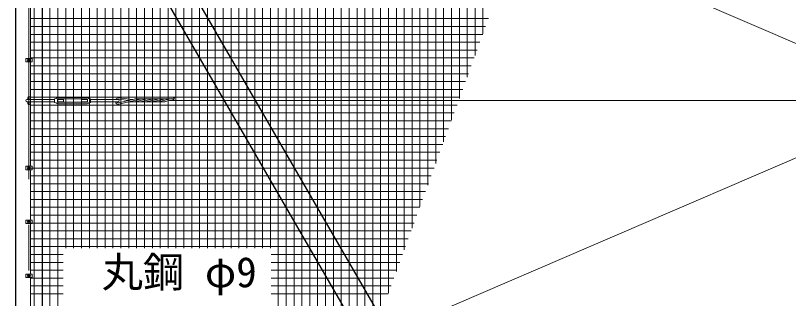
# Model space of a CAD drawing. Units: millimetres, scale not verified. Extents: x -14700 to 14700, y -10395 to 10395.
# Drawn here: x -11719 to -7423, y 1242 to 2818 of the extents above; entities that cross this region are included whole.
import ezdxf
from ezdxf.enums import TextEntityAlignment as Align

# ---------------------------------------------------------------- set-up
doc = ezdxf.new("R2010")
doc.units = ezdxf.units.MM
doc.header["$LTSCALE"] = 40
doc.linetypes.add('USER1', pattern=[50.8, 31.75, -6.35, 6.35, -6.35])
for name, color, linetype, lineweight in [('0-1_D-STR1', 1, 'Continuous', 25), ('0-2_D-BMK', 2, 'USER1', 13), ('0-3_D-STR3', 3, 'Continuous', 13), ('0-8_D-STR-TXT', 7, 'Continuous', 13), ('0-9_D-STR2', 7, 'Continuous', 13)]:
    doc.layers.add(name, color=color, linetype=linetype, lineweight=lineweight)
doc.styles.add('ＭＳ ゴシック', font='')
doc.styles.get('ＭＳ ゴシック').set_extended_font_data('MS Gothic')

msp = doc.modelspace()

# ---------------------------------------------------------------- linework, layer by layer
at = {"layer": '0-1_D-STR1'}
msp.add_line((-8466.24, -1278.45), (-11505.95, 3986.49), dxfattribs=at)
for points in [[(-11569.24, 4693.74), (-11719.24, 4693.74), (-11719.24, -2106.26), (-11569.24, -2106.26), (-11569.24, 3950.8)], [(-8316.24, -2106.26), (-8316.24, -1238.26), (-11426.24, 4148.42)]]:
    msp.add_lwpolyline(points, dxfattribs=at)
at = {"layer": '0-2_D-BMK'}
for p, q in [((-11644.24, -2157.26), (-11644.24, 4744.74)), ((-11654.24, 2568.74), (-11634.24, 2568.74)), ((-11654.24, 1968.74), (-11634.24, 1968.74)), ((-11654.24, 1668.74), (-11634.24, 1668.74)), ((-11654.24, 1368.74), (-11634.24, 1368.74))]:
    msp.add_line(p, q, dxfattribs=at)
at = {"layer": '0-3_D-STR3'}
for p, q in [((-11265.09, 353.58), (-2503.59, 4125.36)), ((-10780.67, 4125.36), (-2019.16, 353.58)), ((-11635.74, 1978.24), (-11635.74, 3159.24)), ((-11661.44, 2578.24), (-11627.04, 2578.24)), ((-11661.44, 2578.24), (-11661.44, 2559.24)), ((-11627.04, 2578.24), (-11627.04, 2559.24)), ((-11661.44, 2559.24), (-11627.04, 2559.24)), ((-11650.74, 2572.5), (-11644.24, 2576.25)), ((-11650.74, 2564.99), (-11650.74, 2572.5)), ((-11644.24, 2561.24), (-11650.74, 2564.99)), ((-11644.24, 2576.25), (-11637.74, 2572.5)), ((-11637.74, 2564.99), (-11644.24, 2561.24)), ((-11637.74, 2572.5), (-11637.74, 2564.99)), ((-11656.24, 2349.74), (-11502.24, 2349.74)), ((-11656.24, 2337.74), (-11502.24, 2337.74)), ((-11650.24, 2360.74), (-11650.24, 2349.74)), ((-11650.24, 2337.74), (-11650.24, 2326.74)), ((-11638.24, 2360.74), (-11638.24, 2349.74)), ((-11638.24, 2337.74), (-11638.24, 2326.74)), ((-11502.24, 2353.74), (-11494.44, 2355.42)), ((-11502.24, 2333.74), (-11502.24, 2353.74)), ((-11502.24, 2333.74), (-11494.44, 2332.07)), ((-11485.24, 2336.24), (-11485.24, 2351.24)), ((-11485.24, 2349.74), (-11452.24, 2349.74)), ((-11483.24, 2361.74), (-11321.24, 2361.74)), ((-11483.24, 2353.24), (-11321.24, 2353.24)), ((-11483.24, 2334.24), (-11321.24, 2334.24)), ((-11483.24, 2325.74), (-11321.24, 2325.74)), ((-11352.24, 2337.74), (-11352.24, 2349.74)), ((-11352.24, 2349.74), (-11319.24, 2349.74)), ((-11352.24, 2337.74), (-11319.24, 2337.74)), ((-11319.24, 2336.24), (-11319.24, 2351.24)), ((-11302.24, 2333.74), (-11310.04, 2332.07)), ((-11302.24, 2349.74), (-11148.24, 2349.74)), ((-11302.24, 2337.74), (-11148.24, 2337.74)), ((-11147.38, 2351.1), (-11089.7, 2345.11)), ((-11147.16, 2359.12), (-11066.84, 2350.78)), ((-11145.98, 2331.16), (-11060.32, 2352.4)), ((-11144.74, 2323.23), (-11027.08, 2352.4)), ((-10891.17, 2337.32), (-11087.89, 2337.32)), ((-10857.32, 2353.28), (-11053.09, 2353.28)), ((-11051.09, 2338.2), (-10993.84, 2352.4)), ((-11017.85, 2338.2), (-10960.6, 2352.4)), ((-10984.61, 2338.2), (-10927.36, 2352.4)), ((-10951.37, 2338.2), (-10894.12, 2352.4)), ((-10918.13, 2338.2), (-10836.31, 2358.49)), ((-10884.89, 2338.2), (-10840.21, 2349.28)), ((-10862.55, 2343.74), (1155.76, 2343.74)), ((-11661.44, 1978.24), (-11627.04, 1978.24)), ((-11661.44, 1978.24), (-11661.44, 1959.24)), ((-11627.04, 1978.24), (-11627.04, 1959.24)), ((-11661.44, 1959.24), (-11627.04, 1959.24)), ((-11650.74, 1972.5), (-11644.24, 1976.25)), ((-11650.74, 1964.99), (-11650.74, 1972.5)), ((-11644.24, 1961.24), (-11650.74, 1964.99)), ((-11644.24, 1976.25), (-11637.74, 1972.5)), ((-11637.74, 1964.99), (-11644.24, 1961.24)), ((-11637.74, 1972.5), (-11637.74, 1964.99)), ((-11635.74, 1678.24), (-11635.74, 1959.24)), ((-11661.44, 1678.24), (-11627.04, 1678.24)), ((-11661.44, 1678.24), (-11661.44, 1659.24)), ((-11650.74, 1672.5), (-11644.24, 1676.25)), ((-11644.24, 1676.25), (-11637.74, 1672.5)), ((-11627.04, 1678.24), (-11627.04, 1659.24)), ((-11661.44, 1659.24), (-11627.04, 1659.24)), ((-11650.74, 1664.99), (-11650.74, 1672.5)), ((-11644.24, 1661.24), (-11650.74, 1664.99)), ((-11637.74, 1664.99), (-11644.24, 1661.24)), ((-11637.74, 1672.5), (-11637.74, 1664.99)), ((-11635.74, 1378.24), (-11635.74, 1659.24)), ((-11661.44, 1378.24), (-11627.04, 1378.24)), ((-11661.44, 1378.24), (-11661.44, 1359.24)), ((-11650.74, 1372.5), (-11644.24, 1376.25)), ((-11644.24, 1376.25), (-11637.74, 1372.5)), ((-11627.04, 1378.24), (-11627.04, 1359.24)), ((-11661.44, 1359.24), (-11627.04, 1359.24)), ((-11650.74, 1364.99), (-11650.74, 1372.5)), ((-11644.24, 1361.24), (-11650.74, 1364.99)), ((-11637.74, 1364.99), (-11644.24, 1361.24)), ((-11637.74, 1372.5), (-11637.74, 1364.99)), ((-11635.74, 1078.24), (-11635.74, 1359.24))]:
    msp.add_line(p, q, dxfattribs=at)
for points in [[(-11485.24, 2337.74), (-11452.24, 2337.74), (-11452.24, 2349.74)], [(-11302.24, 2333.74), (-11302.24, 2353.74), (-11310.04, 2355.42)]]:
    msp.add_lwpolyline(points, dxfattribs=at)
for centre in [(-11644.24, 2568.74), (-11644.24, 1968.74), (-11644.24, 1668.74), (-11644.24, 1368.74)]:
    msp.add_circle(centre, 6.25, dxfattribs=at)
for centre, radius, start, end in [((-11644.24, 2360.74), 6, 0, 180), ((-11656.24, 2343.74), 6, 90, 270), ((-11644.24, 2326.74), 6, 180, 0), ((-11495.28, 2359.33), 4, 282.09925, 326.11888), ((-11495.28, 2328.16), 4, 33.88112, 77.90075), ((-11483.24, 2351.24), 10.5, 90, 146.11888), ((-11483.24, 2336.24), 10.5, 213.88112, 270), ((-11483.24, 2351.24), 2, 90, 180), ((-11483.24, 2336.24), 2, 180, 270), ((-11321.24, 2351.24), 10.5, 33.88112, 90), ((-11321.24, 2351.24), 2, 0, 90), ((-11321.24, 2336.24), 2, 270, 0), ((-11321.24, 2336.24), 10.5, 270, 326.11888), ((-11309.2, 2359.33), 4, 213.88112, 257.90075), ((-11309.2, 2328.16), 4, 102.09925, 146.11888), ((-11146.36, 2341.15), 18, 191.63319, 275.17572), ((-11146.36, 2341.15), 18, 92.82496, 151.48944), ((-11146.36, 2341.15), 10, 199.92759, 272.18972), ((-11146.36, 2341.15), 10, 95.82544, 120.77566), ((-11148.24, 2343.74), 6, 270, 90), ((-11053.09, 2323.28), 30, 90, 103.92636), ((-11058.31, 2367.32), 30, 270, 283.92645), ((-11019.86, 2323.28), 30, 90, 103.92636), ((-11025.07, 2367.32), 30, 270, 283.92645), ((-10986.62, 2323.28), 30, 90, 103.92636), ((-10991.83, 2367.32), 30, 270, 283.92645), ((-10953.38, 2323.28), 30, 90, 103.92636), ((-10958.59, 2367.32), 30, 270, 283.92645), ((-10920.14, 2323.28), 30, 90, 103.92636), ((-10925.35, 2367.32), 30, 270, 283.92645), ((-10886.9, 2323.28), 30, 90, 103.92636), ((-10892.11, 2367.32), 30, 270, 283.92645), ((-10903.58, 2381.54), 71.11, 333.02173, 341.08588)]:
    msp.add_arc(centre, radius, start, end, dxfattribs=at)
at = {"layer": '0-9_D-STR2'}
for p, q in [((-11614.81, 93.74), (-11614.81, 4593.74)), ((-11571.06, 93.74), (-11571.06, 4593.74)), ((-11527.31, 93.74), (-11527.31, 4593.74)), ((-11483.56, 93.74), (-11483.56, 4593.74)), ((-11439.81, 1523.02), (-11439.81, 4593.74)), ((-11396.06, 1523.02), (-11396.06, 4593.74)), ((-11352.31, 1523.02), (-11352.31, 4593.74)), ((-11308.56, 1523.02), (-11308.56, 4593.74)), ((-11264.81, 1523.02), (-11264.81, 4593.74)), ((-11221.06, 1523.02), (-11221.06, 4593.74)), ((-11177.31, 1523.02), (-11177.31, 4593.74)), ((-11133.56, 1523.02), (-11133.56, 4593.74)), ((-11089.81, 1523.02), (-11089.81, 4593.74)), ((-11046.06, 1523.02), (-11046.06, 4593.74)), ((-11002.31, 1523.02), (-11002.31, 4593.74)), ((-10958.56, 1523.02), (-10958.56, 4593.74)), ((-10914.81, 1523.02), (-10914.81, 4593.74)), ((-10871.06, 1523.02), (-10871.06, 4593.74)), ((-10827.31, 1523.02), (-10827.31, 4593.74)), ((-10783.56, 1523.02), (-10783.56, 4593.74)), ((-10739.81, 1523.02), (-10739.81, 4593.74)), ((-10696.06, 1523.02), (-10696.06, 4593.74)), ((-10652.31, 1523.02), (-10652.31, 4593.74)), ((-10608.56, 1523.02), (-10608.56, 4593.74)), ((-10564.81, 1523.02), (-10564.81, 4593.74)), ((-10521.06, 1523.02), (-10521.06, 4593.74)), ((-10477.31, 1523.02), (-10477.31, 4593.74)), ((-10433.56, 1523.02), (-10433.56, 4593.74)), ((-10389.81, 1523.02), (-10389.81, 4593.74)), ((-10346.06, 1523.02), (-10346.06, 4593.74)), ((-10302.31, 1523.02), (-10302.31, 4593.74)), ((-10258.56, 93.74), (-10258.56, 4593.74)), ((-10214.81, 93.74), (-10214.81, 4593.74)), ((-10171.06, 93.74), (-10171.06, 4593.74)), ((-10127.31, 93.74), (-10127.31, 4593.74)), ((-10083.56, 93.74), (-10083.56, 4593.74)), ((-10039.81, 191.08), (-10039.81, 4593.74)), ((-9996.06, 311.28), (-9996.06, 4593.74)), ((-9952.31, 431.48), (-9952.31, 4593.74)), ((-9908.56, 551.69), (-9908.56, 4593.74)), ((-9864.81, 671.89), (-9864.81, 4593.74)), ((-9821.06, 792.09), (-9821.06, 4593.74)), ((-9777.31, 912.29), (-9777.31, 4593.74)), ((-9733.56, 1032.49), (-9733.56, 4593.74)), ((-9689.81, 1152.7), (-9689.81, 4593.74)), ((-9646.06, 1272.9), (-9646.06, 4593.74)), ((-9602.31, 1393.1), (-9602.31, 4593.74)), ((-9558.56, 1513.3), (-9558.56, 4593.74)), ((-9514.81, 1633.51), (-9514.81, 4593.74)), ((-9471.06, 1753.71), (-9471.06, 4593.74)), ((-9427.31, 1873.91), (-9427.31, 4593.74)), ((-9383.56, 1994.11), (-9383.56, 4593.74)), ((-9339.81, 2114.31), (-9339.81, 4593.74)), ((-9296.06, 2234.52), (-9296.06, 4593.74)), ((-9252.31, 2354.72), (-9252.31, 4593.74)), ((-9208.56, 2474.92), (-9208.56, 4593.74)), ((-9164.81, 2595.12), (-9164.81, 4593.74)), ((-9121.06, 2715.32), (-9121.06, 4593.74)), ((-11635.74, 2799.97), (-9090.25, 2799.97)), ((-11635.74, 2756.22), (-9106.18, 2756.22)), ((-11635.74, 2712.47), (-9122.1, 2712.47)), ((-11635.74, 2668.72), (-9138.02, 2668.72)), ((-11635.74, 2624.97), (-9153.95, 2624.97)), ((-11635.74, 2581.22), (-9169.87, 2581.22)), ((-11635.74, 2537.47), (-9185.79, 2537.47)), ((-11635.74, 2493.72), (-9201.72, 2493.72)), ((-11635.74, 2449.97), (-9217.64, 2449.97)), ((-11635.74, 2406.22), (-9233.57, 2406.22)), ((-11635.74, 2362.47), (-9249.49, 2362.47)), ((-11635.74, 2318.72), (-9265.41, 2318.72)), ((-11635.74, 2274.97), (-9281.34, 2274.97)), ((-11635.74, 2231.22), (-9297.26, 2231.22)), ((-11635.74, 2187.47), (-9313.18, 2187.47)), ((-11635.74, 2143.72), (-9329.11, 2143.72)), ((-11635.74, 2099.97), (-9345.03, 2099.97)), ((-11635.74, 2056.22), (-9360.96, 2056.22)), ((-11635.74, 2012.47), (-9376.88, 2012.47)), ((-11635.74, 1968.72), (-9392.8, 1968.72)), ((-11635.74, 1924.97), (-9408.73, 1924.97)), ((-11635.74, 1881.22), (-9424.65, 1881.22)), ((-11635.74, 1837.47), (-9440.57, 1837.47)), ((-11635.74, 1793.72), (-9456.5, 1793.72)), ((-11635.74, 1749.97), (-9472.42, 1749.97)), ((-11635.74, 1706.22), (-9488.35, 1706.22)), ((-11635.74, 1662.47), (-9504.27, 1662.47)), ((-11635.74, 1618.72), (-9520.19, 1618.72)), ((-11635.74, 1574.97), (-9536.12, 1574.97)), ((-11635.74, 1531.22), (-9552.04, 1531.22)), ((-11635.74, 1487.47), (-11454.41, 1487.47)), ((-10298.7, 1487.47), (-9567.96, 1487.47)), ((-11635.74, 1443.72), (-11454.41, 1443.72)), ((-10298.7, 1443.72), (-9583.89, 1443.72)), ((-11635.74, 1399.97), (-11454.41, 1399.97)), ((-10298.7, 1399.97), (-9599.81, 1399.97)), ((-11635.74, 1356.22), (-11454.41, 1356.22)), ((-10298.7, 1356.22), (-9615.73, 1356.22)), ((-11635.74, 1312.47), (-11454.41, 1312.47)), ((-10298.7, 1312.47), (-9631.66, 1312.47)), ((-11635.74, 1268.72), (-11454.41, 1268.72)), ((-10298.7, 1268.72), (-9647.58, 1268.72))]:
    msp.add_line(p, q, dxfattribs=at)

# ---------------------------------------------------------------- texts
at = {"layer": '0-8_D-STR-TXT', "style": 'ＭＳ ゴシック'}
msp.add_text('丸鋼 φ9', height=168.3, dxfattribs=at).set_placement((-11240.18, 1254.83), align=Align.BOTTOM_LEFT)

doc.saveas('drawing.dxf')
